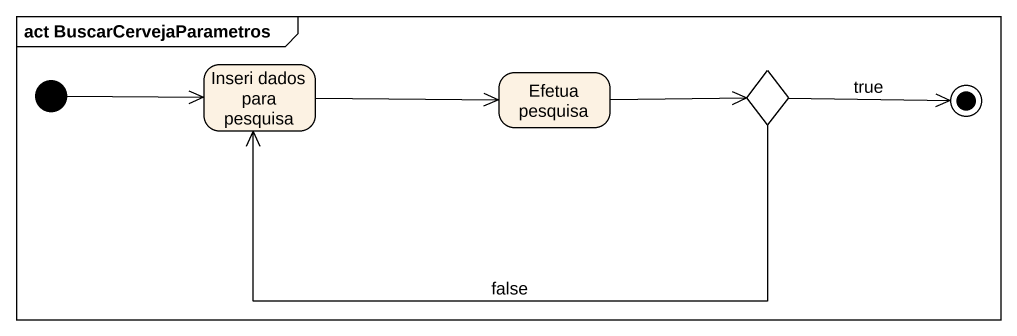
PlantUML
@startuml
mainframe act BuscarCervejaParametros
hide empty description
state "Inseri dados para pesquisa" as Inseri_dados_para_pesquisa
state "Efetua pesquisa" as Efetua_pesquisa
state choice1 <<choice>>
[*] -right-> Inseri_dados_para_pesquisa
Inseri_dados_para_pesquisa -right-> Efetua_pesquisa
Efetua_pesquisa -right-> choice1
choice1 -left-> Inseri_dados_para_pesquisa : false
choice1 -right-> [*] : true
@enduml
